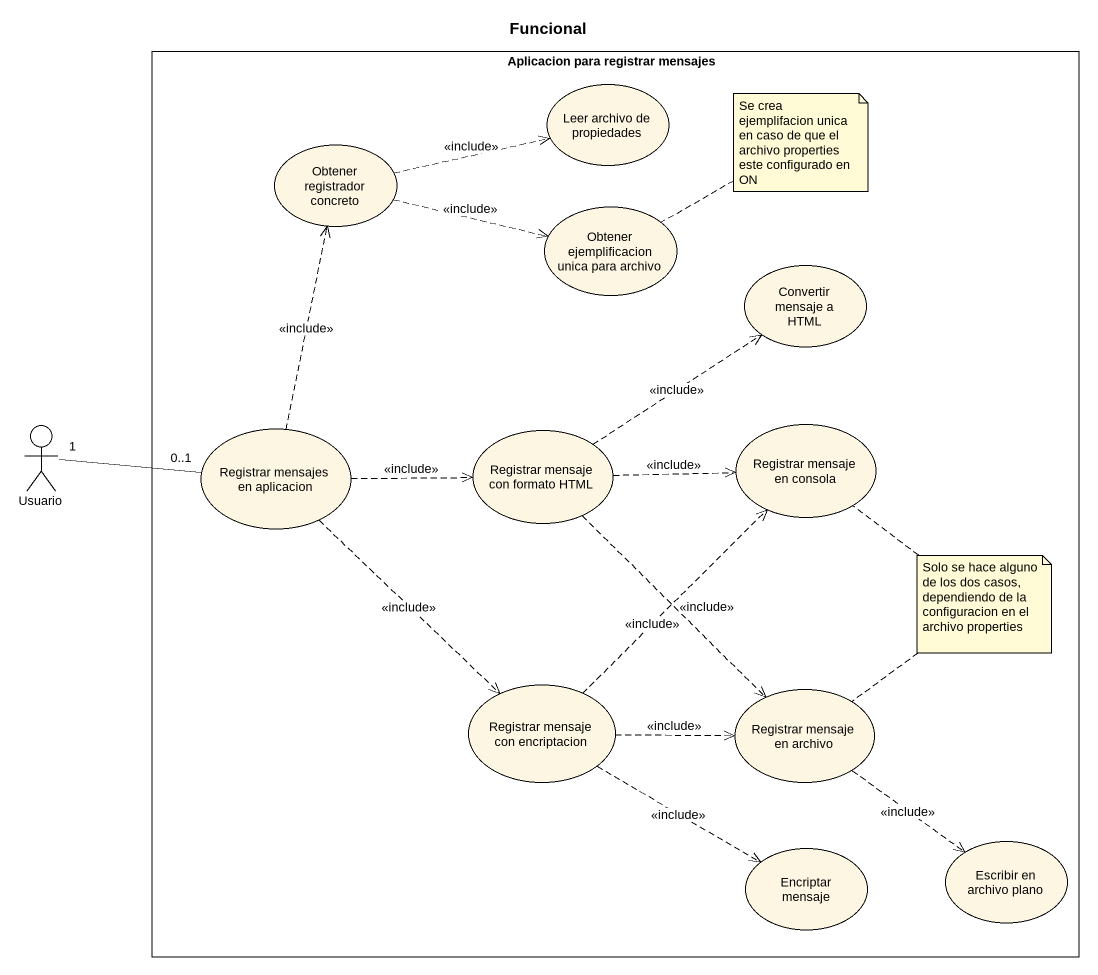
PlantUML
@startuml
title Funcional
rectangle "Aplicacion para registrar mensajes" as Aplicacion_para_registrar {
  usecase "Leer archivo de propiedades" as Leer_archivo_de_propiedades
  usecase "Obtener registrador concreto" as Obtener_registrador_concreto
  usecase "Obtener ejemplificacion unica para archivo" as Obtener_ejemplificacion
  usecase "Convertir mensaje a HTML" as Convertir_mensaje_a_HTML
  usecase "Registrar mensajes en aplicacion" as Registrar_mensajes_en
  usecase "Registrar mensaje con formato HTML" as Registrar_mensaje_con
  usecase "Registrar mensaje en consola" as Registrar_mensaje_en_consola
  usecase "Registrar mensaje con encriptacion" as Registrar_mensaje_con_2
  usecase "Registrar mensaje en archivo" as Registrar_mensaje_en_archivo
  usecase "Encriptar mensaje" as Encriptar_mensaje
  usecase "Escribir en archivo plano" as Escribir_en_archivo_plano
}
actor Usuario
Obtener_registrador_concreto .right.> Leer_archivo_de_propiedades : <<include>>
Obtener_registrador_concreto .right.> Obtener_ejemplificacion : <<include>>
Usuario "1" -right- "0..1" Registrar_mensajes_en
Registrar_mensajes_en .up.> Obtener_registrador_concreto : <<include>>
Registrar_mensajes_en .right.> Registrar_mensaje_con : <<include>>
Registrar_mensajes_en ..> Registrar_mensaje_con_2 : <<include>>
Registrar_mensaje_con .up.> Convertir_mensaje_a_HTML : <<include>>
Registrar_mensaje_con .right.> Registrar_mensaje_en_consola : <<include>>
Registrar_mensaje_con ..> Registrar_mensaje_en_archivo : <<include>>
Registrar_mensaje_con_2 .up.> Registrar_mensaje_en_consola : <<include>>
Registrar_mensaje_con_2 .right.> Registrar_mensaje_en_archivo : <<include>>
Registrar_mensaje_con_2 .right.> Encriptar_mensaje : <<include>>
Registrar_mensaje_en_archivo ..> Escribir_en_archivo_plano : <<include>>
note right of Obtener_ejemplificacion : Se crea ejemplifacion unica en caso de que el archivo properties este configurado en ON
note as N2
  Solo se hace alguno de los dos casos, dependiendo de la configuracion en el archivo properties
end note
N2 .. Registrar_mensaje_en_consola
N2 .. Registrar_mensaje_en_archivo
@enduml
